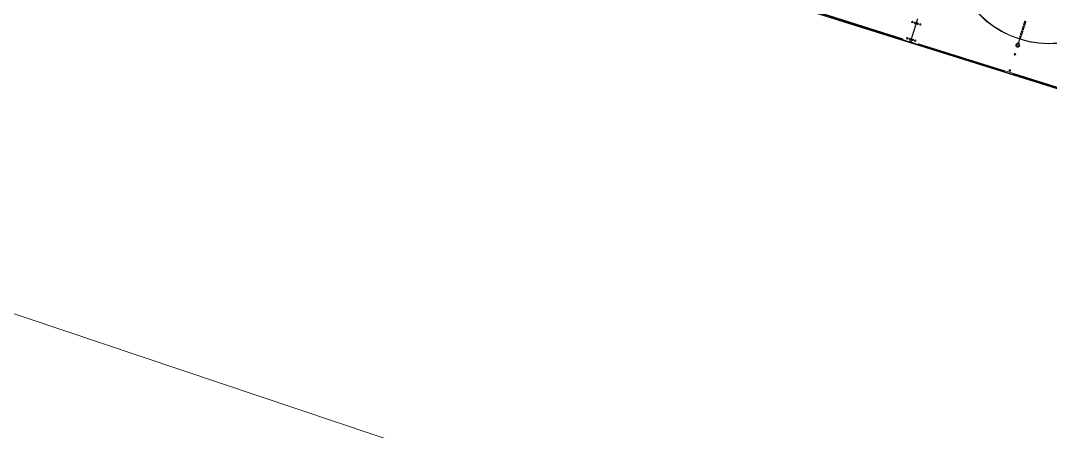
# Model space of a CAD drawing. Header units: metres. Extents: x -17822 to 152406, y -4219 to 19791.
# Drawn here: x 115678.2 to 116126.5, y 6435.2 to 6614.1 of the extents above; entities that cross this region are included whole.
import ezdxf

# ---------------------------------------------------------------- set-up
doc = ezdxf.new("R2010")
doc.units = ezdxf.units.M
doc.header["$LTSCALE"] = 100
doc.header["$MEASUREMENT"] = 0
doc.layers.get('0').update_dxf_attribs({"color": 9, "lineweight": 9})
doc.layers.add('Chiller', color=32, linetype='Continuous', lineweight=9)
doc.layers.add('Kaide', color=9, linetype='Continuous', lineweight=9)

# ---------------------------------------------------------------- blocks, each defined once
blk = doc.blocks.new('Chiller')
at = {"layer": 'Chiller', "linetype": 'Continuous'}
for p, q in [((73.81, -22.94), (587.43, -184.4)), ((240.71, -75.09), (203.07, -63.26)), ((240.77, -74.9), (203.13, -63.07)), ((203.19, -62.88), (240.83, -74.71)), ((244.11, -75.74), (247.17, -66.01)), ((244.31, -75.8), (247.37, -66.07)), ((246.93, -66.78), (247.13, -66.84)), ((246.18, -69.16), (246.38, -69.22)), ((240.71, -75.09), (240.77, -74.9)), ((240.71, -75.09), (247.48, -77.22)), ((243.68, -75.97), (240.72, -75.04)), ((240.83, -74.71), (240.77, -74.9)), ((243.68, -75.97), (243.78, -75.64)), ((243.78, -75.64), (244.11, -75.74)), ((244.64, -75.91), (244.31, -75.8)), ((244.54, -76.24), (244.64, -75.91)), ((244.74, -73.74), (244.94, -73.8)), ((291.02, -76.1), (290.88, -76.54)), ((290.88, -76.54), (291.02, -76.1)), ((291.3, -76.03), (291.26, -76.18)), ((291.3, -76.03), (291.32, -75.98)), ((291.36, -75.84), (291.32, -75.98)), ((291.36, -75.84), (291.38, -75.79)), ((291.42, -75.65), (291.38, -75.79)), ((291.42, -75.65), (291.44, -75.61)), ((291.48, -75.47), (291.44, -75.61)), ((291.48, -75.47), (291.49, -75.42)), ((291.54, -75.28), (291.49, -75.42)), ((291.53, -74.47), (291.68, -74)), ((291.54, -75.28), (291.55, -75.24)), ((291.6, -75.1), (291.55, -75.24)), ((291.6, -75.1), (291.61, -75.05)), ((291.66, -74.91), (291.61, -75.05)), ((291.66, -74.91), (291.7, -74.77)), ((291.68, -74), (292.16, -74.15)), ((292.16, -74.15), (292.01, -74.62)), ((244.54, -76.24), (247.5, -77.17)), ((247.48, -77.22), (247.54, -77.03)), ((285.11, -89.05), (247.48, -77.22)), ((247.6, -76.84), (247.54, -77.03)), ((285.17, -88.86), (247.54, -77.03)), ((247.6, -76.84), (285.23, -88.67)), ((291.36, -76.69), (290.88, -76.54)), ((290.88, -76.54), (291.36, -76.69)), ((291.36, -76.67), (290.89, -76.52)), ((290.89, -76.52), (291.36, -76.67)), ((291.36, -76.69), (291.5, -76.25)), ((291.5, -76.25), (291.36, -76.69)), ((285.11, -89.05), (285.17, -88.86)), ((285.11, -89.05), (288.93, -90.25)), ((285.23, -88.67), (285.17, -88.86)), ((289.05, -89.87), (285.23, -88.67)), ((288.93, -90.25), (288.99, -90.06)), ((326.56, -102.08), (288.93, -90.25)), ((288.99, -90.06), (289.05, -89.87)), ((326.62, -101.89), (288.99, -90.06)), ((289.05, -89.87), (326.68, -101.7))]:
    blk.add_line(p, q, dxfattribs=at)
at = {"layer": 'Chiller', "linetype": 'Continuous', "flags": 128}
blk.add_lwpolyline([(290.69, -76.7), (290.69, -76.72), (290.7, -76.77), (290.71, -76.85), (290.72, -76.85)], dxfattribs=at)
at = {"layer": 'Chiller', "linetype": 'Continuous'}
for centre, radius in [((244.95, -67.41), 0.35), ((244.95, -67.41), 0.25), ((246.1, -67.77), 0.35), ((247.24, -68.13), 0.35), ((247.24, -68.13), 0.25), ((248.39, -68.49), 0.35), ((242.74, -74.47), 0.35), ((242.74, -74.47), 0.25), ((243.88, -74.83), 0.35), ((245.03, -75.19), 0.35), ((245.03, -75.19), 0.25), ((246.17, -75.55), 0.35), ((290.83, -77.53), 0.693), ((290.83, -77.53), 0.693), ((290.83, -77.53), 0.477), ((290.83, -77.53), 0.477), ((290.83, -77.53), 0.425), ((290.83, -77.53), 0.425), ((289.6, -81.45), 0.35), ((289.6, -81.45), 0.25), ((287.38, -88.51), 0.35), ((287.38, -88.51), 0.25)]:
    blk.add_circle(centre, radius, dxfattribs=at)
for centre, radius, start, end in [((304.33, -34.61), 42.25, 72.5493, 252.5493), ((304.33, -34.61), 42.1, 72.5493, 252.5493), ((304.33, -34.61), 42.25, 252.5493, 72.5493), ((304.33, -34.61), 42.1, 252.5493, 72.5493), ((291.77, -74.54), 0.247, 162.9068, 237.9515), ((291.77, -74.54), 0.247, 267.1589, 342.1799), ((290.83, -77.53), 0.85, 162.5493, 45.5136), ((290.83, -77.53), 0.85, 95.5136, 162.5493), ((290.65, -76.45), 0.25, 279.5849, 342.5493), ((340.08, -72), 49.55, 185.4289, 185.6104), ((291.6, -76.75), 0.75, 162.5493, 187.0634), ((290.65, -76.45), 0.75, 318.0278, 342.5493), ((253.61, -44.82), 49.55, 319.4881, 319.6696), ((328.05, -113), 51.4, 135.4356, 135.6106), ((291.6, -76.75), 0.25, 162.5493, 225.5136), ((289.26, -81.86), 0.35, 28.947, 72.5487), ((287.34, -87.97), 0.35, 252.5481, 296.1533)]:
    blk.add_arc(centre, radius, start, end, dxfattribs=at)
for points in [[(293.34, -68.72), (293.91, -66.91)], [(294.38, -67.06), (293.81, -68.87)], [(292.02, -72.92), (292.59, -71.11)], [(293.07, -71.26), (292.5, -73.07)], [(292.68, -70.83), (293.25, -69.01)], [(293.73, -69.16), (293.16, -70.97)], [(291.46, -74.69), (291.53, -74.47)], [(291.68, -74), (291.93, -73.21)], [(292.01, -74.62), (291.94, -74.84)], [(292.41, -73.35), (292.16, -74.15)]]:
    blk.add_open_spline(points, degree=1, dxfattribs=at)
for points, knots in [([(290.28, -77.36), (290.29, -77.35), (290.34, -77.31), (290.42, -77.24), (290.52, -77.14), (290.62, -77.05), (290.68, -76.99), (290.71, -76.97)], [0, 0, 0, 0, 0.111318, 0.325274, 0.540888, 0.820939, 1, 1, 1, 1]), ([(290.71, -76.97), (290.7, -76.98), (290.67, -77.01), (290.59, -77.07), (290.48, -77.18), (290.37, -77.28), (290.3, -77.34), (290.28, -77.36), (290.28, -77.36)], [0, 0, 0, 0, 0.061533, 0.243712, 0.500216, 0.869735, 0.981557, 1, 1, 1, 1]), ([(290.41, -77.92), (290.4, -77.91), (290.39, -77.87), (290.37, -77.78), (290.34, -77.62), (290.31, -77.48), (290.29, -77.39), (290.28, -77.36), (290.28, -77.36)], [0, 0, 0, 0, 0.061533, 0.243721, 0.500216, 0.869734, 0.981565, 1, 1, 1, 1]), ([(290.28, -77.36), (290.28, -77.38), (290.3, -77.44), (290.32, -77.54), (290.35, -77.68), (290.38, -77.81), (290.4, -77.89), (290.41, -77.92)], [0, 0, 0, 0, 0.111318, 0.325265, 0.540888, 0.820939, 1, 1, 1, 1]), ([(290.96, -78.1), (290.94, -78.09), (290.88, -78.07), (290.78, -78.04), (290.65, -78), (290.52, -77.96), (290.44, -77.93), (290.41, -77.92)], [0, 0, 0, 0, 0.111362, 0.325305, 0.54091, 0.820973, 1, 1, 1, 1]), ([(290.41, -77.92), (290.42, -77.93), (290.48, -77.95), (290.58, -77.98), (290.71, -78.02), (290.84, -78.06), (290.92, -78.09), (290.96, -78.1)], [0, 0, 0, 0, 0.1112877, 0.3252305, 0.5408352, 0.8208977, 1, 1, 1, 1]), ([(290.71, -76.97), (290.72, -76.98), (290.78, -76.99), (290.88, -77.03), (291.01, -77.07), (291.14, -77.11), (291.22, -77.13), (291.26, -77.14)], [0, 0, 0, 0, 0.1112877, 0.3252305, 0.5408352, 0.8208977, 1, 1, 1, 1]), ([(291.26, -77.14), (291.24, -77.14), (291.18, -77.12), (291.08, -77.09), (290.95, -77.05), (290.82, -77.01), (290.74, -76.98), (290.71, -76.97)], [0, 0, 0, 0, 0.111362, 0.325305, 0.54091, 0.820973, 1, 1, 1, 1]), ([(291.38, -77.71), (291.37, -77.72), (291.32, -77.76), (291.24, -77.83), (291.14, -77.93), (291.04, -78.02), (290.98, -78.08), (290.96, -78.1)], [0, 0, 0, 0, 0.111356, 0.325264, 0.540886, 0.820939, 1, 1, 1, 1]), ([(290.96, -78.1), (290.96, -78.09), (290.99, -78.06), (291.07, -78), (291.18, -77.89), (291.29, -77.79), (291.36, -77.72), (291.38, -77.71), (291.38, -77.71)], [0, 0, 0, 0, 0.061533, 0.243721, 0.500216, 0.869734, 0.981565, 1, 1, 1, 1]), ([(291.26, -77.14), (291.26, -77.15), (291.27, -77.2), (291.29, -77.29), (291.32, -77.45), (291.36, -77.59), (291.38, -77.68), (291.38, -77.7), (291.38, -77.71)], [0, 0, 0, 0, 0.061533, 0.243712, 0.500216, 0.869735, 0.981557, 1, 1, 1, 1]), ([(291.38, -77.71), (291.38, -77.69), (291.36, -77.63), (291.34, -77.53), (291.31, -77.39), (291.28, -77.26), (291.26, -77.18), (291.26, -77.14)], [0, 0, 0, 0, 0.111356, 0.325272, 0.540886, 0.820939, 1, 1, 1, 1])]:
    blk.add_open_spline(points, degree=3, knots=knots, dxfattribs=at)

msp = doc.modelspace()

# ---------------------------------------------------------------- linework, layer by layer
at = {"layer": 'Kaide', "linetype": 'Continuous'}
msp.add_lwpolyline([(117355, 6622.01), (117355, 5921.55), (115595.44, 6513.26), (115781.37, 7104.7), (116661.34, 6866.98), (117355, 6622.01)], close=True, dxfattribs=at)

# ---------------------------------------------------------------- block references
at = {"color": 2}
msp.add_blockref('Chiller', (115821.42, 6680.84), dxfattribs=at)

doc.saveas('drawing.dxf')
